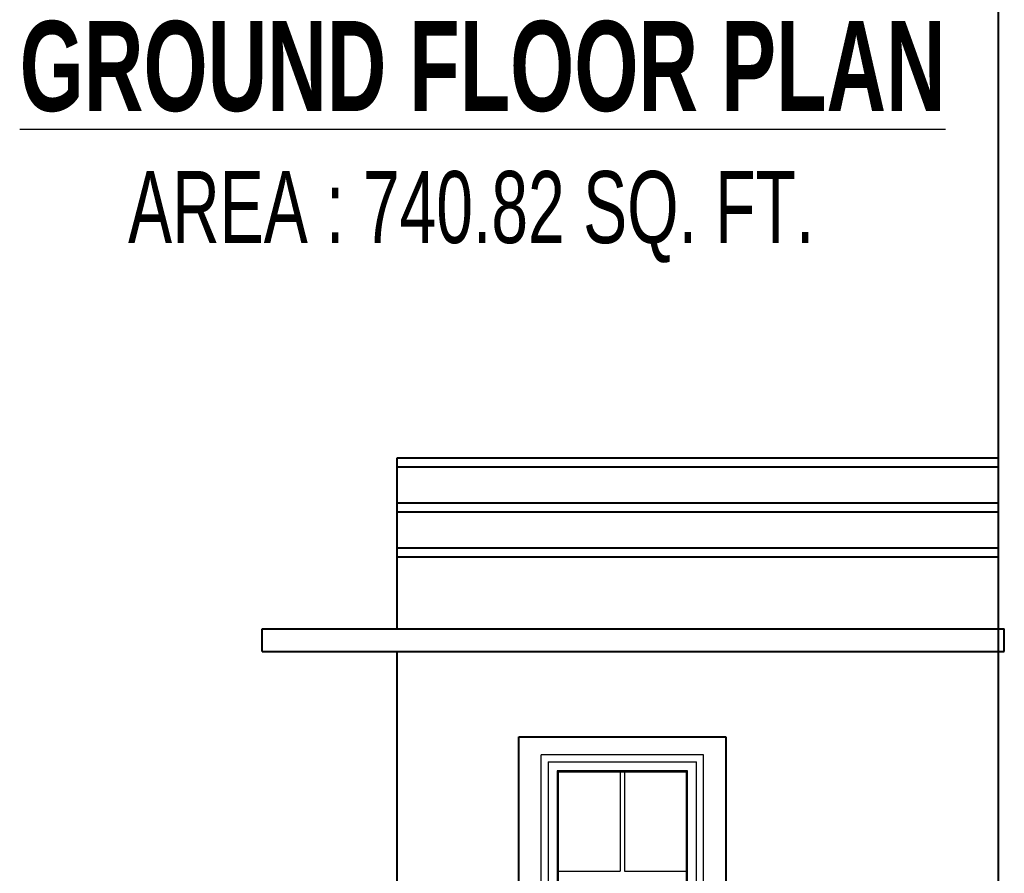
# Model space of a CAD drawing. Header units: inches. Extents: x -10117506 to -5032697, y -6529230 to -3254494.
# Drawn here: x -5037712.6 to -5037493.9, y -3257350 to -3257160.4 of the extents above; entities that cross this region are included whole.
import ezdxf

# ---------------------------------------------------------------- set-up
doc = ezdxf.new("R2010")
doc.units = ezdxf.units.IN
doc.header["$LTSCALE"] = 2
doc.header["$MEASUREMENT"] = 0
doc.layers.get('0').update_dxf_attribs({"linetype": 'CONTINUOUS'})
doc.layers.add('Text-100.w', color=254, linetype='CONTINUOUS', lineweight=9)
doc.layers.add('window', color=4, linetype='CONTINUOUS', lineweight=13)
doc.styles.add('Arial', font='arial.ttf', dxfattribs={"width": 0.8, "height": 12})

msp = doc.modelspace()

# ---------------------------------------------------------------- linework, layer by layer
at = {"ltscale": 0.5}
for p, q in [((-5037628.79, -3257257.74), (-5037495.2, -3257257.74)), ((-5037628.79, -3257295.74), (-5037628.79, -3257257.74)), ((-5037495.2, -3257295.74), (-5037495.2, -3257257.74)), ((-5037628.79, -3257259.74), (-5037495.2, -3257259.74)), ((-5037628.79, -3257267.74), (-5037495.2, -3257267.74)), ((-5037628.79, -3257269.74), (-5037495.2, -3257269.74)), ((-5037628.79, -3257277.74), (-5037495.2, -3257277.74)), ((-5037628.79, -3257279.74), (-5037495.2, -3257279.74)), ((-5037658.79, -3257295.74), (-5037493.95, -3257295.74)), ((-5037658.79, -3257300.74), (-5037658.79, -3257295.74)), ((-5037493.95, -3257300.74), (-5037493.95, -3257295.74)), ((-5037658.79, -3257300.74), (-5037493.95, -3257300.74)), ((-5037628.79, -3257407.74), (-5037628.79, -3257300.74)), ((-5037495.2, -3257631.74), (-5037495.2, -3257300.74)), ((-5037601.79, -3257323.74), (-5037601.79, -3257319.74)), ((-5037601.79, -3257319.74), (-5037555.79, -3257319.74)), ((-5037555.79, -3257319.74), (-5037555.79, -3257604.74)), ((-5037601.79, -3257604.74), (-5037601.79, -3257323.74))]:
    msp.add_line(p, q, dxfattribs=at)
for p in [(-5037757.79, -3257064.23), (-5037742.97, -3257063.33), (-5037495.2, -3257048.37)]:
    msp.add_xline(p, (0, 1), dxfattribs=at)
at = {"layer": 'window'}
for p, q in [((-5037596.79, -3257601.74), (-5037596.79, -3257323.74)), ((-5037560.79, -3257323.74), (-5037596.79, -3257323.74)), ((-5037560.79, -3257601.74), (-5037560.79, -3257323.74)), ((-5037595.29, -3257325.24), (-5037562.28, -3257325.24)), ((-5037595.29, -3257325.24), (-5037595.29, -3257599.74)), ((-5037562.28, -3257599.74), (-5037562.28, -3257325.24)), ((-5037564.28, -3257327.24), (-5037593.29, -3257327.24)), ((-5037593.29, -3257327.24), (-5037593.29, -3257598.24)), ((-5037593.04, -3257327.49), (-5037593.29, -3257327.24)), ((-5037593.04, -3257327.49), (-5037593.04, -3257597.99)), ((-5037593.04, -3257327.49), (-5037564.53, -3257327.49)), ((-5037579.28, -3257327.49), (-5037579.28, -3257349.53)), ((-5037578.28, -3257327.49), (-5037578.28, -3257349.53)), ((-5037564.53, -3257327.49), (-5037564.28, -3257327.24)), ((-5037564.53, -3257597.99), (-5037564.53, -3257327.49)), ((-5037564.28, -3257598.24), (-5037564.28, -3257327.24)), ((-5037593.04, -3257349.53), (-5037579.28, -3257349.53)), ((-5037578.28, -3257349.53), (-5037564.53, -3257349.53))]:
    msp.add_line(p, q, dxfattribs=at)

# ---------------------------------------------------------------- texts
at = {"layer": 'Text-100.w', "insert": (-5037612.36, -3257160.65), "char_height": 20, "width": 569.1024, "attachment_point": 2, "style": 'Arial'}
msp.add_mtext('\\A1;{\\fArial Narrow|b1|i0|c0|p34;\\L GROUND FLOOR PLAN\\P\\fArial Narrow|b0|i0|c0|p34;\\H0.8x;\\lAREA : 740.82 SQ. FT.\\H1.02306x; }', dxfattribs=at)

doc.saveas('drawing.dxf')
